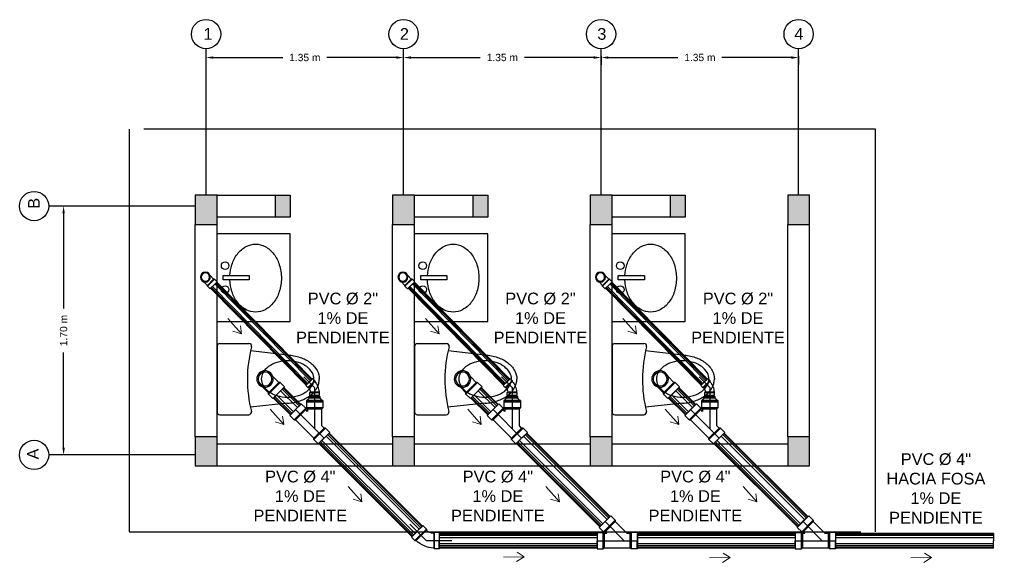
# Model space of a CAD drawing. Header units: metres. Extents: x 258817 to 259192, y 1878716 to 1878911.
# Drawn here: x 259179.95 to 259186.61, y 1878730.32 to 1878734.03 of the extents above; entities that cross this region are included whole.
import ezdxf

# ---------------------------------------------------------------- set-up
doc = ezdxf.new("R2010")
doc.units = ezdxf.units.M
doc.header["$MEASUREMENT"] = 0
for name, pattern in [('DASHED2', [0.375, 0.25, -0.125]), ('PHANTOM2', [1.25, 0.625, -0.125, 0.125, -0.125, 0.125, -0.125]), ('RAYITAS', [0.375, 0.25, -0.125])]:
    doc.linetypes.add(name, pattern=pattern)
doc.layers.add('0.1', color=1, linetype='Continuous', lineweight=9)
doc.layers.add('0.2', color=2, linetype='Continuous', lineweight=20)
for name, color, linetype in [('DRENAJE', 2, 'Continuous'), ('potable fria Tuberia', 2, 'Continuous'), ('tuberia drenajes', 7, 'Continuous'), ('Vistas', 7, 'Continuous')]:
    doc.layers.add(name, color=color, linetype=linetype)
doc.styles.get("Standard").update_dxf_attribs({"font": 'arial.ttf'})
doc.dimstyles.new('1 a 25', dxfattribs={"dimtxt": 0.05, "dimasz": 0.05, "dimexe": 0.05, "dimexo": 0.05, "dimgap": 0.05, "dimtad": 0, "dimzin": 0, "dimdsep": 46, "dimtxsty": 'Standard', "dimcen": 0.09, "dimadec": 0, "dimazin": 0, "dimtfac": 1, "dimtofl": 0, "dimtmove": 0, "dimatfit": 3, "dimfxl": 1, "dimtolj": 1, "dimtzin": 0, "dimarcsym": 0})

# ---------------------------------------------------------------- blocks, each defined once
blk = doc.blocks.new('WC')
for p, q in [((-0.0185, 0.2433), (-0.2168, 0.2433)), ((0, -0.2248), (0, 0.2248)), ((-0.4824, 0.1645), (-0.228, 0.1921)), ((-0.4824, -0.1645), (-0.2289, -0.192)), ((-0.0185, -0.2433), (-0.2179, -0.2433))]:
    blk.add_line(p, q)
for points in [[(-0.4824, 0.1645, 0.074257), (-0.5679, 0.1477, 0.085366), (-0.6357, 0.1133, 0.106188), (-0.6838, 0.0584, 0.127728), (-0.6991, -0.0007, 0.126597)], [(-0.4824, -0.1645, -0.074257), (-0.5679, -0.1477, -0.085366), (-0.6357, -0.1133, -0.106188), (-0.6838, -0.0584, -0.127728), (-0.6991, 0.0007, -0.126597)]]:
    blk.add_lwpolyline(points, format="xyb")
blk.add_lwpolyline([(-0.6622, -0.0007, 0.127728), (-0.6516, -0.0418, 0.106188), (-0.6136, -0.085, 0.085366), (-0.557, -0.1137, 0.074848), (-0.4824, -0.125, 0.074848), (-0.4077, -0.1137, 0.085366), (-0.3512, -0.085, 0.106188), (-0.3132, -0.0418, 0.127728), (-0.3026, -0.0007, 0.127728), (-0.3132, 0.0404, 0.106188), (-0.3512, 0.0837, 0.085366), (-0.4077, 0.1124, 0.074848), (-0.4824, 0.1236, 0.074848), (-0.557, 0.1124, 0.085366), (-0.6136, 0.0837, 0.106188), (-0.6516, 0.0404, 0.127728)], format="xyb", close=True)
for centre, radius, start, end in [((-1.0957, 0.0022), 0.8882, 345.49895, 14.21617), ((-0.2168, 0.2248), 0.0185, 90, 194.21617), ((-0.0185, 0.2248), 0.0185, 0, 90), ((-0.2179, -0.2248), 0.0185, 165.49895, 270), ((-0.0185, -0.2248), 0.0185, 270, 360)]:
    blk.add_arc(centre, radius, start, end)
blk = doc.blocks.new('*D367')
at = {"color": 0, "lineweight": -2, "transparency": 16777216}
for p, q in [((259181.2756, 1878733.7723), (259181.7499, 1878733.7723)), ((259182.5256, 1878733.7723), (259182.0513, 1878733.7723))]:
    blk.add_line(p, q, dxfattribs=at)
at = {"color": 0, "transparency": 16777216}
for points in [[(259181.2756, 1878733.7806), (259181.2756, 1878733.7639), (259181.2256, 1878733.7723)], [(259182.5256, 1878733.7806), (259182.5256, 1878733.7639), (259182.5756, 1878733.7723)]]:
    blk.add_solid(points, dxfattribs=at)
at = {"layer": 'Defpoints', "color": 0, "transparency": 16777216}
for p in [(259181.2256, 1878733.7723), (259182.5756, 1878733.7723), (259182.5756, 1878733.7723)]:
    blk.add_point(p, dxfattribs=at)
at = {"color": 0, "transparency": 16777216, "insert": (259181.9006, 1878733.7723), "char_height": 0.05, "attachment_point": 5}
blk.add_mtext('\\A1;1.35 m', dxfattribs=at)
blk = doc.blocks.new('*D368')
at = {"color": 0, "lineweight": -2, "transparency": 16777216}
for p, q in [((259182.6256, 1878733.7723), (259183.0999, 1878733.7723)), ((259183.8756, 1878733.7723), (259183.4013, 1878733.7723)), ((259183.9256, 1878733.7823), (259183.9256, 1878733.7223))]:
    blk.add_line(p, q, dxfattribs=at)
at = {"color": 0, "transparency": 16777216}
for points in [[(259182.6256, 1878733.7806), (259182.6256, 1878733.7639), (259182.5756, 1878733.7723)], [(259183.8756, 1878733.7806), (259183.8756, 1878733.7639), (259183.9256, 1878733.7723)]]:
    blk.add_solid(points, dxfattribs=at)
at = {"layer": 'Defpoints', "color": 0, "transparency": 16777216}
for p in [(259183.9256, 1878733.8323), (259182.5756, 1878733.7723), (259183.9256, 1878733.7723)]:
    blk.add_point(p, dxfattribs=at)
at = {"color": 0, "transparency": 16777216, "insert": (259183.2506, 1878733.7723), "char_height": 0.05, "attachment_point": 5}
blk.add_mtext('\\A1;1.35 m', dxfattribs=at)
blk = doc.blocks.new('*D369')
at = {"color": 0, "lineweight": -2, "transparency": 16777216}
for p, q in [((259183.9256, 1878733.7823), (259183.9256, 1878733.7223)), ((259183.9756, 1878733.7723), (259184.4499, 1878733.7723)), ((259185.2256, 1878733.7723), (259184.7513, 1878733.7723)), ((259185.2756, 1878733.7823), (259185.2756, 1878733.7223))]:
    blk.add_line(p, q, dxfattribs=at)
at = {"color": 0, "transparency": 16777216}
for points in [[(259183.9756, 1878733.7806), (259183.9756, 1878733.7639), (259183.9256, 1878733.7723)], [(259185.2256, 1878733.7806), (259185.2256, 1878733.7639), (259185.2756, 1878733.7723)]]:
    blk.add_solid(points, dxfattribs=at)
at = {"layer": 'Defpoints', "color": 0, "transparency": 16777216}
for p in [(259183.9256, 1878733.8323), (259185.2756, 1878733.8323), (259185.2756, 1878733.7723)]:
    blk.add_point(p, dxfattribs=at)
at = {"color": 0, "transparency": 16777216, "insert": (259184.6006, 1878733.7723), "char_height": 0.05, "attachment_point": 5}
blk.add_mtext('\\A1;1.35 m', dxfattribs=at)
blk = doc.blocks.new('*D366')
at = {"color": 0, "lineweight": -2, "transparency": 16777216}
for p, q in [((259180.2522, 1878732.7073), (259180.2522, 1878732.058)), ((259180.2522, 1878731.1073), (259180.2522, 1878731.7565))]:
    blk.add_line(p, q, dxfattribs=at)
at = {"color": 0, "transparency": 16777216}
for points in [[(259180.2439, 1878732.7073), (259180.2606, 1878732.7073), (259180.2522, 1878732.7573)], [(259180.2439, 1878731.1073), (259180.2606, 1878731.1073), (259180.2522, 1878731.0573)]]:
    blk.add_solid(points, dxfattribs=at)
at = {"layer": 'Defpoints', "color": 0, "transparency": 16777216}
for p in [(259180.2522, 1878732.7573), (259180.2522, 1878732.7573), (259180.2522, 1878731.0573)]:
    blk.add_point(p, dxfattribs=at)
at = {"color": 0, "transparency": 16777216, "insert": (259180.2522, 1878731.9073), "char_height": 0.05, "attachment_point": 5, "rotation": 90}
blk.add_mtext('\\A1;1.70 m', dxfattribs=at)
blk = doc.blocks.new('codo drenaje 90 2')
at = {"layer": 'DRENAJE', "color": 3}
for p, q in [((-400.415, 191.8699), (-400.415, 191.8441)), ((-400.347, 191.8699), (-400.415, 191.8699)), ((-400.415, 191.8441), (-400.411, 191.84)), ((-400.411, 191.8064), (-400.411, 191.84)), ((-400.347, 191.8441), (-400.351, 191.84)), ((-400.351, 191.8064), (-400.351, 191.84)), ((-400.347, 191.8699), (-400.347, 191.8441))]:
    blk.add_line(p, q, dxfattribs=at)
at = {"layer": 'DRENAJE', "color": 1}
for p, q in [((-400.415, 191.8441), (-400.347, 191.8441)), ((-400.351, 191.84), (-400.411, 191.84))]:
    blk.add_line(p, q, dxfattribs=at)
at = {"layer": 'DRENAJE', "color": 2}
for radius in [0.034, 0.0286]:
    blk.add_circle((-400.381, 191.7904), radius, dxfattribs=at)
blk = doc.blocks.new('yee drenaje 2')
at = {"layer": 'Defpoints', "color": 8, "linetype": 'RAYITAS', "ltscale": 3}
for p, q in [((-380.1298, 190.3252), (-380.1298, 190.1572)), ((-380.2093, 190.2923), (-380.1298, 190.2128))]:
    blk.add_line(p, q, dxfattribs=at)
at = {"layer": 'DRENAJE', "color": 3}
for p, q in [((-380.2333, 190.2682), (-380.1852, 190.3163)), ((-380.1852, 190.3163), (-380.1669, 190.2981)), ((-380.1638, 190.3252), (-380.1638, 190.2994)), ((-380.1638, 190.3252), (-380.0958, 190.3252)), ((-380.0958, 190.3252), (-380.0958, 190.2994)), ((-380.2333, 190.2682), (-380.215, 190.25)), ((-380.1669, 190.2981), (-380.1669, 190.2923)), ((-380.1669, 190.2923), (-380.1597, 190.2851)), ((-380.1638, 190.2994), (-380.1597, 190.2953)), ((-380.1597, 190.2851), (-380.1597, 190.2953)), ((-380.0958, 190.2994), (-380.0999, 190.2953)), ((-380.0999, 190.2953), (-380.0999, 190.1872)), ((-380.215, 190.25), (-380.2093, 190.25)), ((-380.1597, 190.2004), (-380.2093, 190.25)), ((-380.1638, 190.1831), (-380.1597, 190.1872)), ((-380.1638, 190.1572), (-380.1638, 190.1831)), ((-380.1597, 190.1872), (-380.1597, 190.2004)), ((-380.0958, 190.1831), (-380.0999, 190.1872)), ((-380.0958, 190.1572), (-380.0958, 190.1831)), ((-380.1638, 190.1572), (-380.0958, 190.1572))]:
    blk.add_line(p, q, dxfattribs=at)
at = {"layer": 'DRENAJE', "color": 1}
for p, q in [((-380.215, 190.25), (-380.1669, 190.2981)), ((-380.1669, 190.2923), (-380.2093, 190.25)), ((-380.0958, 190.2994), (-380.1638, 190.2994)), ((-380.1597, 190.2953), (-380.0999, 190.2953)), ((-380.1638, 190.1831), (-380.0958, 190.1831)), ((-380.0999, 190.1872), (-380.1597, 190.1872))]:
    blk.add_line(p, q, dxfattribs=at)
blk = doc.blocks.new('R3A2DP')
at = {"color": 3}
for p, q in [((-0.05, 0.008), (0.05, 0.008)), ((-0.0467, 0.008), (-0.0317, 0.024)), ((0.034, 0.032), (-0.034, 0.032)), ((0.034, 0.024), (-0.034, 0.024)), ((0.0467, 0.008), (0.0317, 0.024))]:
    blk.add_line(p, q, dxfattribs=at)
at = {"layer": 'DRENAJE', "color": 3}
for p, q in [((-0.05, 0.008), (-0.05, 0)), ((0.05, 0), (-0.05, 0)), ((-0.034, 0.024), (-0.034, 0.032)), ((0.034, 0.024), (0.034, 0.032)), ((0.05, 0.008), (0.05, 0))]:
    blk.add_line(p, q, dxfattribs=at)
blk = doc.blocks.new('codo 45 drenaje 2')
at = {"layer": 'Defpoints', "color": 8, "linetype": 'DASHED2', "ltscale": 3}
for p, q in [((-378.4991, 190.5528), (-378.5682, 190.6219)), ((-378.4991, 190.4485), (-378.4991, 190.5528))]:
    blk.add_line(p, q, dxfattribs=at)
at = {"layer": 'DRENAJE', "color": 3}
for p, q in [((-378.5142, 190.616), (-378.5623, 190.5679)), ((-378.5142, 190.616), (-378.4998, 190.6015)), ((-378.4998, 190.6015), (-378.4998, 190.5964)), ((-378.5623, 190.5679), (-378.5479, 190.5534)), ((-378.5479, 190.5534), (-378.5428, 190.5534)), ((-378.5332, 190.5197), (-378.5295, 190.5233)), ((-378.5332, 190.4993), (-378.5332, 190.5197)), ((-378.4652, 190.5197), (-378.4688, 190.5233)), ((-378.4652, 190.4993), (-378.4652, 190.5197)), ((-378.4652, 190.4993), (-378.5332, 190.4993))]:
    blk.add_line(p, q, dxfattribs=at)
at = {"layer": 'DRENAJE', "color": 1}
for p, q in [((-378.5479, 190.5534), (-378.4998, 190.6015)), ((-378.4998, 190.5964), (-378.5428, 190.5534, -0.1339)), ((-378.4652, 190.5197), (-378.5332, 190.5197)), ((-378.5295, 190.5233), (-378.4688, 190.5233))]:
    blk.add_line(p, q, dxfattribs=at)
at = {"layer": 'DRENAJE', "color": 3}
for centre, radius, start, end in [((-378.5899, 190.515), 0.1215, 3.943, 42.1137), ((-378.5771, 190.5204, -0.1339), 0.0476, 3.564, 43.9867)]:
    blk.add_arc(centre, radius, start, end, dxfattribs=at)

msp = doc.modelspace()

# ---------------------------------------------------------------- hatches: boundary and pattern name
h = msp.add_hatch(color=256)
h.dxf.hatch_style = 1
h.paths.add_polyline_path([(259182.65059, 1878732.83225), (259182.50059, 1878732.83225), (259182.50059, 1878732.63225), (259182.65059, 1878732.63225)])
h.paths.add_polyline_path([(259184.50059, 1878732.83225), (259184.40059, 1878732.83225), (259184.40059, 1878732.68225), (259184.50059, 1878732.68225)])
h.paths.add_polyline_path([(259185.35059, 1878732.83225), (259185.20059, 1878732.83225), (259185.20059, 1878732.63225), (259185.35059, 1878732.63225)])
h.paths.add_polyline_path([(259181.30059, 1878732.83225), (259181.15059, 1878732.83225), (259181.15059, 1878732.63225), (259181.30059, 1878732.63225)])
h.paths.add_polyline_path([(259181.80059, 1878732.83225), (259181.70059, 1878732.83225), (259181.70059, 1878732.68225), (259181.80059, 1878732.68225)])
h.paths.add_polyline_path([(259181.30059, 1878731.18225), (259181.15059, 1878731.18225), (259181.15059, 1878730.98225), (259181.30059, 1878730.98225)])
h.paths.add_polyline_path([(259182.65059, 1878731.18225), (259182.50059, 1878731.18225), (259182.50059, 1878730.98225), (259182.65059, 1878730.98225)])
h.paths.add_polyline_path([(259183.15059, 1878732.83225), (259183.05059, 1878732.83225), (259183.05059, 1878732.68225), (259183.15059, 1878732.68225)])
h.paths.add_polyline_path([(259184.00059, 1878731.18225), (259183.85059, 1878731.18225), (259183.85059, 1878730.98225), (259184.00059, 1878730.98225)])
h.paths.add_polyline_path([(259184.00059, 1878732.83225), (259183.85059, 1878732.83225), (259183.85059, 1878732.63225), (259184.00059, 1878732.63225)])
h.paths.add_polyline_path([(259185.35059, 1878731.18225), (259185.20059, 1878731.18225), (259185.20059, 1878730.98225), (259185.35059, 1878730.98225)])

# ---------------------------------------------------------------- linework, layer by layer
at = {"linetype": 'PHANTOM2', "ltscale": 5}
for p, q in [((259181.22559, 1878732.83225), (259181.22559, 1878733.83225)), ((259182.57559, 1878732.83225), (259182.57559, 1878733.83225)), ((259183.92559, 1878732.83225), (259183.92559, 1878733.83225)), ((259185.27559, 1878732.83225), (259185.27559, 1878733.83225)), ((259181.15059, 1878732.75725), (259180.15059, 1878732.75725)), ((259181.15059, 1878731.05725), (259180.15059, 1878731.05725))]:
    msp.add_line(p, q, dxfattribs=at)
for p, q in [((259181.30059, 1878732.83225), (259181.70059, 1878732.83225)), ((259182.65059, 1878732.83225), (259183.05059, 1878732.83225)), ((259184.00059, 1878732.83225), (259184.40059, 1878732.83225)), ((259181.15059, 1878731.18225), (259181.15059, 1878732.63225)), ((259181.70059, 1878732.68225), (259181.30059, 1878732.68225)), ((259181.30059, 1878731.18225), (259181.30059, 1878732.63225)), ((259182.50059, 1878731.18225), (259182.50059, 1878732.63225)), ((259183.05059, 1878732.68225), (259182.65059, 1878732.68225)), ((259182.65059, 1878731.18225), (259182.65059, 1878732.63225)), ((259183.85059, 1878731.18225), (259183.85059, 1878732.63225)), ((259184.40059, 1878732.68225), (259184.00059, 1878732.68225)), ((259184.00059, 1878731.18225), (259184.00059, 1878732.63225)), ((259185.20059, 1878731.18225), (259185.20059, 1878732.63225)), ((259185.35059, 1878731.18225), (259185.35059, 1878732.63225)), ((259181.80059, 1878732.56887), (259181.30059, 1878732.56887)), ((259181.80059, 1878731.96887), (259181.80059, 1878732.56887)), ((259183.15059, 1878732.56887), (259182.65059, 1878732.56887)), ((259183.15059, 1878731.96887), (259183.15059, 1878732.56887)), ((259184.50059, 1878732.56887), (259184.00059, 1878732.56887)), ((259184.50059, 1878731.96887), (259184.50059, 1878732.56887)), ((259181.34253, 1878732.25451), (259181.34253, 1878732.28322)), ((259181.34253, 1878732.28322), (259181.52127, 1878732.28322)), ((259181.52127, 1878732.25451), (259181.34253, 1878732.25451)), ((259181.52127, 1878732.28322), (259181.52127, 1878732.25451)), ((259182.69253, 1878732.28322), (259182.87127, 1878732.28322)), ((259182.69253, 1878732.25451), (259182.69253, 1878732.28322)), ((259182.87127, 1878732.25451), (259182.69253, 1878732.25451)), ((259182.87127, 1878732.28322), (259182.87127, 1878732.25451)), ((259184.04253, 1878732.28322), (259184.22127, 1878732.28322)), ((259184.04253, 1878732.25451), (259184.04253, 1878732.28322)), ((259184.22127, 1878732.25451), (259184.04253, 1878732.25451)), ((259184.22127, 1878732.28322), (259184.22127, 1878732.25451)), ((259181.30059, 1878731.96887), (259181.80059, 1878731.96887)), ((259182.65059, 1878731.96887), (259183.15059, 1878731.96887)), ((259184.00059, 1878731.96887), (259184.50059, 1878731.96887)), ((259181.30059, 1878731.13225), (259182.50059, 1878731.13225)), ((259182.65059, 1878731.13225), (259183.85059, 1878731.13225)), ((259184.00059, 1878731.13225), (259185.20059, 1878731.13225)), ((259181.30059, 1878730.98225), (259182.50059, 1878730.98225)), ((259182.65059, 1878730.98225), (259183.85059, 1878730.98225)), ((259184.00059, 1878730.98225), (259185.20059, 1878730.98225))]:
    msp.add_line(p, q)
for points in [[(259181.30059, 1878732.83225), (259181.15059, 1878732.83225), (259181.15059, 1878732.63225), (259181.30059, 1878732.63225)], [(259181.70059, 1878732.83225), (259181.80059, 1878732.83225), (259181.80059, 1878732.68225), (259181.70059, 1878732.68225)], [(259182.65059, 1878732.83225), (259182.50059, 1878732.83225), (259182.50059, 1878732.63225), (259182.65059, 1878732.63225)], [(259183.05059, 1878732.83225), (259183.15059, 1878732.83225), (259183.15059, 1878732.68225), (259183.05059, 1878732.68225)], [(259184.00059, 1878732.83225), (259183.85059, 1878732.83225), (259183.85059, 1878732.63225), (259184.00059, 1878732.63225)], [(259184.40059, 1878732.83225), (259184.50059, 1878732.83225), (259184.50059, 1878732.68225), (259184.40059, 1878732.68225)], [(259185.35059, 1878732.83225), (259185.20059, 1878732.83225), (259185.20059, 1878732.63225), (259185.35059, 1878732.63225)], [(259181.30059, 1878731.18225), (259181.15059, 1878731.18225), (259181.15059, 1878730.98225), (259181.30059, 1878730.98225)], [(259182.65059, 1878731.18225), (259182.50059, 1878731.18225), (259182.50059, 1878730.98225), (259182.65059, 1878730.98225)], [(259184.00059, 1878731.18225), (259183.85059, 1878731.18225), (259183.85059, 1878730.98225), (259184.00059, 1878730.98225)], [(259185.35059, 1878731.18225), (259185.20059, 1878731.18225), (259185.20059, 1878730.98225), (259185.35059, 1878730.98225)]]:
    msp.add_lwpolyline(points, close=True)
for points in [[(259181.38867, 1878732.28309, -0.0616213), (259181.40219, 1878732.35696, -0.0862888), (259181.43975, 1878732.42976, -0.1059182), (259181.49956, 1878732.48131, -0.1257246), (259181.56431, 1878732.49785, -0.1257246), (259181.62905, 1878732.48131, -0.1059182), (259181.68886, 1878732.42976, -0.0862888), (259181.72642, 1878732.35696, -0.0761772), (259181.74045, 1878732.26538, -0.0761772), (259181.72642, 1878732.17381, -0.0862888), (259181.68886, 1878732.101, -0.1059182), (259181.62905, 1878732.04945, -0.1257246), (259181.56431, 1878732.03291, -0.1257246), (259181.49956, 1878732.04945, -0.1059182), (259181.43975, 1878732.101, -0.0862888), (259181.40219, 1878732.17381, -0.0671264), (259181.38836, 1878732.25437, -0.0761772)], [(259182.73867, 1878732.28309, -0.0616213), (259182.75219, 1878732.35696, -0.0862888), (259182.78975, 1878732.42976, -0.1059182), (259182.84956, 1878732.48131, -0.1257246), (259182.91431, 1878732.49785, -0.1257246), (259182.97905, 1878732.48131, -0.1059182), (259183.03886, 1878732.42976, -0.0862888), (259183.07642, 1878732.35696, -0.0761772), (259183.09045, 1878732.26538, -0.0761772), (259183.07642, 1878732.17381, -0.0862888), (259183.03886, 1878732.101, -0.1059182), (259182.97905, 1878732.04945, -0.1257246), (259182.91431, 1878732.03291, -0.1257246), (259182.84956, 1878732.04945, -0.1059182), (259182.78975, 1878732.101, -0.0862888), (259182.75219, 1878732.17381, -0.0671264), (259182.73836, 1878732.25437, -0.0761772)], [(259184.08867, 1878732.28309, -0.0616213), (259184.10219, 1878732.35696, -0.0862888), (259184.13975, 1878732.42976, -0.1059182), (259184.19956, 1878732.48131, -0.1257246), (259184.26431, 1878732.49785, -0.1257246), (259184.32905, 1878732.48131, -0.1059182), (259184.38886, 1878732.42976, -0.0862888), (259184.42642, 1878732.35696, -0.0761772), (259184.44045, 1878732.26538, -0.0761772), (259184.42642, 1878732.17381, -0.0862888), (259184.38886, 1878732.101, -0.1059182), (259184.32905, 1878732.04945, -0.1257246), (259184.26431, 1878732.03291, -0.1257246), (259184.19956, 1878732.04945, -0.1059182), (259184.13975, 1878732.101, -0.0862888), (259184.10219, 1878732.17381, -0.0671264), (259184.08836, 1878732.25437, -0.0761772)]]:
    msp.add_lwpolyline(points, format="xyb")
for points in [[(259181.38821, 1878732.25428), (259181.38821, 1878732.25435)], [(259182.73821, 1878732.25428), (259182.73821, 1878732.25435)], [(259182.73821, 1878732.25428), (259182.73821, 1878732.25435)], [(259184.08821, 1878732.25428), (259184.08821, 1878732.25435)], [(259184.08821, 1878732.25428), (259184.08821, 1878732.25435)]]:
    msp.add_lwpolyline(points)
for centre, radius in [((259181.22559, 1878733.93225), 0.1), ((259182.57559, 1878733.93225), 0.1), ((259183.92559, 1878733.93225), 0.1), ((259185.27559, 1878733.93225), 0.1), ((259180.05059, 1878732.75725), 0.1), ((259181.35621, 1878732.35041), 0.02594), ((259182.70621, 1878732.35041), 0.02594), ((259184.05621, 1878732.35041), 0.02594), ((259181.35621, 1878732.18733), 0.02594), ((259182.70621, 1878732.18733), 0.02594), ((259182.70621, 1878732.18733), 0.02594), ((259184.05621, 1878732.18733), 0.02594), ((259184.05621, 1878732.18733), 0.02594), ((259180.05059, 1878731.05725), 0.1)]:
    msp.add_circle(centre, radius)
at = {"layer": '0.1'}
for p, q in [((259181.37491, 1878731.98976), (259181.46815, 1878731.88404)), ((259182.72491, 1878731.98976), (259182.81815, 1878731.88404)), ((259184.07491, 1878731.98976), (259184.16815, 1878731.88404)), ((259181.46815, 1878731.88404), (259181.40868, 1878731.90194)), ((259181.46815, 1878731.88404), (259181.46048, 1878731.94029)), ((259182.81815, 1878731.88404), (259182.75868, 1878731.90194)), ((259182.81815, 1878731.88404), (259182.81048, 1878731.94029)), ((259184.16815, 1878731.88404), (259184.10868, 1878731.90194)), ((259184.16815, 1878731.88404), (259184.16048, 1878731.94029)), ((259181.66367, 1878731.37117), (259181.75691, 1878731.26545)), ((259183.01367, 1878731.37117), (259183.10691, 1878731.26545)), ((259184.36367, 1878731.37117), (259184.45691, 1878731.26545)), ((259181.75691, 1878731.26545), (259181.74924, 1878731.3217)), ((259183.10691, 1878731.26545), (259183.09924, 1878731.3217)), ((259184.45691, 1878731.26545), (259184.44924, 1878731.3217)), ((259181.75691, 1878731.26545), (259181.69743, 1878731.28335)), ((259183.10691, 1878731.26545), (259183.04743, 1878731.28335)), ((259184.45691, 1878731.26545), (259184.39743, 1878731.28335)), ((259182.19683, 1878730.84214), (259182.29007, 1878730.73642)), ((259183.54683, 1878730.84214), (259183.64007, 1878730.73642)), ((259184.89683, 1878730.84214), (259184.99007, 1878730.73642)), ((259182.29007, 1878730.73642), (259182.2824, 1878730.79267)), ((259183.64007, 1878730.73642), (259183.6324, 1878730.79267)), ((259184.99007, 1878730.73642), (259184.9824, 1878730.79267)), ((259182.29007, 1878730.73642), (259182.23059, 1878730.75432)), ((259183.64007, 1878730.73642), (259183.58059, 1878730.75432)), ((259184.99007, 1878730.73642), (259184.93059, 1878730.75432)), ((259183.39875, 1878730.36192), (259183.351, 1878730.39264)), ((259184.80808, 1878730.35613), (259184.76033, 1878730.38684)), ((259186.18324, 1878730.3568), (259186.1355, 1878730.38751)), ((259183.2578, 1878730.35973), (259183.39875, 1878730.36192)), ((259183.39875, 1878730.36192), (259183.3465, 1878730.32834)), ((259184.66713, 1878730.35394), (259184.80808, 1878730.35613)), ((259184.80808, 1878730.35613), (259184.75583, 1878730.32254)), ((259186.0423, 1878730.35461), (259186.18324, 1878730.3568)), ((259186.18324, 1878730.3568), (259186.13099, 1878730.32321))]:
    msp.add_line(p, q, dxfattribs=at)
at = {"layer": 'potable fria Tuberia', "color": 2, "ltscale": 3}
for p, q in [((259181.2991, 1878732.23794), (259181.27774, 1878732.21688)), ((259181.95174, 1878731.57608), (259181.2991, 1878732.23794)), ((259182.6491, 1878732.23794), (259182.62774, 1878732.21688)), ((259183.30174, 1878731.57608), (259182.6491, 1878732.23794)), ((259183.9991, 1878732.23794), (259183.97774, 1878732.21688)), ((259184.65174, 1878731.57608), (259183.9991, 1878732.23794)), ((259181.25638, 1878732.19581), (259181.27774, 1878732.21688)), ((259181.90902, 1878731.53395), (259181.25638, 1878732.19581)), ((259182.60638, 1878732.19581), (259182.62774, 1878732.21688)), ((259183.25902, 1878731.53395), (259182.60638, 1878732.19581)), ((259183.95638, 1878732.19581), (259183.97774, 1878732.21688)), ((259184.60902, 1878731.53395), (259183.95638, 1878732.19581)), ((259181.95174, 1878731.57608), (259181.93038, 1878731.55501)), ((259183.30174, 1878731.57608), (259183.28038, 1878731.55501)), ((259184.65174, 1878731.57608), (259184.63038, 1878731.55501)), ((259181.75661, 1878731.51727), (259181.72142, 1878731.48174)), ((259181.87227, 1878731.4027), (259181.75661, 1878731.51727)), ((259181.90902, 1878731.53395), (259181.93038, 1878731.55501)), ((259183.10661, 1878731.51727), (259183.07142, 1878731.48174)), ((259183.22227, 1878731.4027), (259183.10661, 1878731.51727)), ((259183.25902, 1878731.53395), (259183.28038, 1878731.55501)), ((259184.45661, 1878731.51727), (259184.42142, 1878731.48174)), ((259184.57227, 1878731.4027), (259184.45661, 1878731.51727)), ((259184.60902, 1878731.53395), (259184.63038, 1878731.55501)), ((259181.68624, 1878731.44622), (259181.72142, 1878731.48174)), ((259181.80189, 1878731.33166), (259181.68624, 1878731.44622)), ((259183.03624, 1878731.44622), (259183.07142, 1878731.48174)), ((259183.15189, 1878731.33166), (259183.03624, 1878731.44622)), ((259184.38624, 1878731.44622), (259184.42142, 1878731.48174)), ((259184.50189, 1878731.33166), (259184.38624, 1878731.44622)), ((259181.80189, 1878731.33166), (259181.83708, 1878731.36718)), ((259181.87227, 1878731.4027), (259181.83708, 1878731.36718)), ((259183.15189, 1878731.33166), (259183.18708, 1878731.36718)), ((259183.22227, 1878731.4027), (259183.18708, 1878731.36718)), ((259184.50189, 1878731.33166), (259184.53708, 1878731.36718)), ((259184.57227, 1878731.4027), (259184.53708, 1878731.36718)), ((259181.99658, 1878731.13588), (259182.03191, 1878731.17126)), ((259182.06724, 1878731.20664), (259182.03191, 1878731.17126)), ((259182.70376, 1878730.57101), (259182.06724, 1878731.20664)), ((259183.34659, 1878731.13587), (259183.38191, 1878731.17126)), ((259183.41724, 1878731.20664), (259183.38191, 1878731.17126)), ((259183.98747, 1878730.6373), (259183.41724, 1878731.20664)), ((259184.69659, 1878731.13587), (259184.73191, 1878731.17126)), ((259184.76724, 1878731.20664), (259184.73191, 1878731.17126)), ((259185.33747, 1878730.6373), (259184.76724, 1878731.20664)), ((259182.6331, 1878730.50025), (259181.99658, 1878731.13588)), ((259183.91681, 1878730.56653), (259183.34659, 1878731.13587)), ((259185.26681, 1878730.56653), (259184.69659, 1878731.13587)), ((259183.98747, 1878730.6373), (259183.95214, 1878730.60192)), ((259185.33747, 1878730.6373), (259185.30214, 1878730.60192)), ((259182.70376, 1878730.57101), (259182.66843, 1878730.53563)), ((259183.91681, 1878730.56653), (259183.95214, 1878730.60192)), ((259185.26681, 1878730.56653), (259185.30214, 1878730.60192)), ((259182.6331, 1878730.50025), (259182.66843, 1878730.53563)), ((259183.89801, 1878730.52122), (259182.81861, 1878730.52122)), ((259182.81861, 1878730.52122), (259182.81861, 1878730.47122)), ((259183.89801, 1878730.52122), (259183.89801, 1878730.47122)), ((259185.2516, 1878730.52122), (259184.1722, 1878730.52122)), ((259184.1722, 1878730.52122), (259184.1722, 1878730.47122)), ((259185.2516, 1878730.52122), (259185.2516, 1878730.47122)), ((259186.60731, 1878730.52122), (259185.52791, 1878730.52122)), ((259185.52791, 1878730.52122), (259185.52791, 1878730.47122)), ((259186.60731, 1878730.52122), (259186.60731, 1878730.47122)), ((259182.81861, 1878730.42122), (259182.81861, 1878730.47122)), ((259183.89801, 1878730.42122), (259183.89801, 1878730.47122)), ((259184.1722, 1878730.42122), (259184.1722, 1878730.47122)), ((259185.2516, 1878730.42122), (259185.2516, 1878730.47122)), ((259185.52791, 1878730.42122), (259185.52791, 1878730.47122)), ((259186.60731, 1878730.42122), (259186.60731, 1878730.47122)), ((259183.89801, 1878730.42122), (259182.81861, 1878730.42122)), ((259185.2516, 1878730.42122), (259184.1722, 1878730.42122)), ((259186.60731, 1878730.42122), (259185.52791, 1878730.42122))]:
    msp.add_line(p, q, dxfattribs=at)
at = {"layer": 'potable fria Tuberia', "color": 1, "ltscale": 3}
for p, q in [((259181.94533, 1878731.56976), (259181.29269, 1878732.23162)), ((259181.94961, 1878731.57397), (259181.29696, 1878732.23583)), ((259183.29533, 1878731.56976), (259182.64269, 1878732.23162)), ((259183.29961, 1878731.57397), (259182.64696, 1878732.23583)), ((259184.64533, 1878731.56976), (259183.99269, 1878732.23162)), ((259184.64961, 1878731.57397), (259183.99696, 1878732.23583)), ((259181.91115, 1878731.53606), (259181.25851, 1878732.19792)), ((259181.91543, 1878731.54027), (259181.26279, 1878732.20213)), ((259181.92184, 1878731.54659), (259181.26919, 1878732.20845)), ((259181.93892, 1878731.56344), (259181.28628, 1878732.2253)), ((259183.26115, 1878731.53606), (259182.60851, 1878732.19792)), ((259183.26543, 1878731.54027), (259182.61279, 1878732.20213)), ((259183.27184, 1878731.54659), (259182.61919, 1878732.20845)), ((259183.28892, 1878731.56344), (259182.63628, 1878732.2253)), ((259184.61115, 1878731.53606), (259183.95851, 1878732.19792)), ((259184.61543, 1878731.54027), (259183.96279, 1878732.20213)), ((259184.62184, 1878731.54659), (259183.96919, 1878732.20845)), ((259184.63892, 1878731.56344), (259183.98628, 1878732.2253)), ((259181.86171, 1878731.39205), (259181.74606, 1878731.50661)), ((259181.86875, 1878731.39915), (259181.75309, 1878731.51371)), ((259183.21171, 1878731.39205), (259183.09606, 1878731.50661)), ((259183.21875, 1878731.39915), (259183.10309, 1878731.51371)), ((259184.56171, 1878731.39205), (259184.44606, 1878731.50661)), ((259184.56875, 1878731.39915), (259184.45309, 1878731.51371)), ((259181.80541, 1878731.33521), (259181.68976, 1878731.44977)), ((259181.81245, 1878731.34231), (259181.69679, 1878731.45688)), ((259181.82301, 1878731.35297), (259181.70735, 1878731.46753)), ((259181.85116, 1878731.38139), (259181.7355, 1878731.49595)), ((259183.15541, 1878731.33521), (259183.03976, 1878731.44977)), ((259183.16245, 1878731.34231), (259183.04679, 1878731.45688)), ((259183.17301, 1878731.35297), (259183.05735, 1878731.46753)), ((259183.20116, 1878731.38139), (259183.0855, 1878731.49595)), ((259184.50541, 1878731.33521), (259184.38976, 1878731.44977)), ((259184.51245, 1878731.34231), (259184.39679, 1878731.45688)), ((259184.52301, 1878731.35297), (259184.40735, 1878731.46753)), ((259184.55116, 1878731.38139), (259184.4355, 1878731.49595)), ((259182.68256, 1878730.54978), (259182.04605, 1878731.18541)), ((259182.69316, 1878730.56039), (259182.05664, 1878731.19602)), ((259182.70023, 1878730.56747), (259182.06371, 1878731.2031)), ((259183.96627, 1878730.61607), (259183.39604, 1878731.18541)), ((259183.97687, 1878730.62669), (259183.40664, 1878731.19602)), ((259183.98394, 1878730.63376), (259183.41371, 1878731.2031)), ((259185.31627, 1878730.61607), (259184.74604, 1878731.18541)), ((259185.32687, 1878730.62669), (259184.75664, 1878731.19602)), ((259185.33394, 1878730.63376), (259184.76371, 1878731.2031)), ((259182.63663, 1878730.50378), (259182.00012, 1878731.13941)), ((259182.6437, 1878730.51086), (259182.00718, 1878731.14649)), ((259182.6543, 1878730.52147), (259182.01778, 1878731.1571)), ((259183.92035, 1878730.57007), (259183.35012, 1878731.13941)), ((259183.92741, 1878730.57715), (259183.35718, 1878731.14649)), ((259183.93801, 1878730.58776), (259183.36778, 1878731.1571)), ((259185.27035, 1878730.57007), (259184.70012, 1878731.13941)), ((259185.27741, 1878730.57715), (259184.70718, 1878731.14649)), ((259185.28801, 1878730.58776), (259184.71778, 1878731.1571)), ((259183.89801, 1878730.51622), (259182.81861, 1878730.51622)), ((259183.89801, 1878730.50622), (259182.81861, 1878730.50622)), ((259185.2516, 1878730.51622), (259184.1722, 1878730.51622)), ((259185.2516, 1878730.50622), (259184.1722, 1878730.50622)), ((259186.60731, 1878730.51622), (259185.52791, 1878730.51622)), ((259186.60731, 1878730.50622), (259185.52791, 1878730.50622)), ((259183.89801, 1878730.49122), (259182.81861, 1878730.49122)), ((259183.89801, 1878730.45122), (259182.81861, 1878730.45122)), ((259183.89801, 1878730.43622), (259182.81861, 1878730.43622)), ((259185.2516, 1878730.49122), (259184.1722, 1878730.49122)), ((259185.2516, 1878730.45122), (259184.1722, 1878730.45122)), ((259185.2516, 1878730.43622), (259184.1722, 1878730.43622)), ((259186.60731, 1878730.49122), (259185.52791, 1878730.49122)), ((259186.60731, 1878730.45122), (259185.52791, 1878730.45122)), ((259186.60731, 1878730.43622), (259185.52791, 1878730.43622)), ((259183.89801, 1878730.42622), (259182.81861, 1878730.42622)), ((259185.2516, 1878730.42622), (259184.1722, 1878730.42622)), ((259186.60731, 1878730.42622), (259185.52791, 1878730.42622))]:
    msp.add_line(p, q, dxfattribs=at)
at = {"layer": 'Vistas', "linetype": 'DASHED2', "ltscale": 20}
msp.add_lwpolyline([(259180.70059, 1878733.28225), (259180.70059, 1878730.53225), (259185.80059, 1878730.53225), (259185.80059, 1878733.28225)], close=True, dxfattribs=at)

# ---------------------------------------------------------------- block references
at = {"rotation": 180}
for p in [(259181.30059, 1878731.57556), (259182.65059, 1878731.57556), (259184.00059, 1878731.57556)]:
    msp.add_blockref('WC', p, dxfattribs=at)
at = {"layer": 'tuberia drenajes', "xscale": -1, "rotation": 225.0000000000002}
for p in [(259328.71705, 1879151.00071), (259330.06705, 1879151.00071), (259331.41705, 1879151.00071)]:
    msp.add_blockref('codo drenaje 90 2', p, dxfattribs=at)
at = {"layer": 'tuberia drenajes'}
for name, p, xscale, yscale, zscale, rotation in [('codo drenaje 90 2', (259427.45484, 1879429.45685), -1.666666666662766, 1.666666666662765, 1.666666666661927, 224.9999999999999), ('codo drenaje 90 2', (259428.80484, 1879429.45685), -1.666666666662766, 1.666666666662765, 1.666666666661927, 224.9999999999999), ('codo drenaje 90 2', (259430.15484, 1879429.45685), -1.666666666662766, 1.666666666662765, 1.666666666661927, 224.9999999999999), ('codo 45 drenaje 2', (259312.92624, 1879128.75801), -0.9870466321221473, 0.987046632122147, 0.987046632122147, 225.0314658089251), ('codo 45 drenaje 2', (259314.27624, 1879128.75801), -0.9870466321221473, 0.987046632122147, 0.987046632122147, 225.0314658089251), ('codo 45 drenaje 2', (259315.62624, 1879128.75801), -0.9870466321221473, 0.987046632122147, 0.987046632122147, 225.0314658089251), ('yee drenaje 2', (258961.04766, 1878067.78787), -1.645077720205523, 1.645077720205523, 1.645077720205523, 45), ('yee drenaje 2', (258962.39766, 1878067.78787), -1.645077720205523, 1.645077720205523, 1.645077720205523, 45), ('yee drenaje 2', (258963.74766, 1878067.78787), -1.645077720205523, 1.645077720205523, 1.645077720205523, 45), ('yee drenaje 2', (259496.99774, 1878105.12814), -1.645077720205523, 1.645077720205523, 1.645077720205523, 90), ('yee drenaje 2', (259498.35134, 1878105.12814), -1.645077720205523, 1.645077720205523, 1.645077720205523, 90), ('codo 45 drenaje 2', (259496.20692, 1878107.8107), -1.645077720203745, 1.645077720203745, 1.645077720203745, 89.99999999993197)]:
    msp.add_blockref(name, p, dxfattribs=dict(at, xscale=xscale, yscale=yscale, zscale=zscale, rotation=rotation))
at = {"layer": 'tuberia drenajes', "xscale": -1.118652849740081, "yscale": 1.118652849740081, "zscale": 1.118652849740081}
for p in [(259181.96775, 1878731.42129), (259183.31775, 1878731.42129), (259184.66775, 1878731.42129)]:
    msp.add_blockref('R3A2DP', p, dxfattribs=at)

# ---------------------------------------------------------------- texts
at = {"char_height": 0.08, "attachment_point": 1}
for s, insert in [('1', (259181.20751, 1878733.97368)), ('2', (259182.55017, 1878733.97368)), ('3', (259183.89942, 1878733.97368)), ('4', (259185.24561, 1878733.97368))]:
    msp.add_mtext_dynamic_manual_height_columns(s, width=0.08, gutter_width=1, heights=[0], dxfattribs=dict(at, insert=insert))
at = {"char_height": 0.08, "attachment_point": 1, "rotation": 90}
for s, insert in [('B', (259180.00917, 1878732.73917)), ('A', (259180.00283, 1878731.02635))]:
    msp.add_mtext_dynamic_manual_height_columns(s, width=0.08, gutter_width=1, heights=[0], dxfattribs=dict(at, insert=insert))
at = {"layer": '0.2', "char_height": 0.08, "attachment_point": 1}
for s, width, insert in [('\\A1;\\pxqc;PVC Ø 2"\\P1% DE PENDIENTE', 0.6094993, (259181.8563, 1878732.16613)), ('\\A1;\\pxqc;PVC Ø 2"\\P1% DE PENDIENTE', 0.6094993, (259183.2063, 1878732.16613)), ('\\A1;\\pxqc;PVC Ø 2"\\P1% DE PENDIENTE', 0.6094993, (259184.5563, 1878732.16613)), ('\\A1;\\pxqc;PVC Ø 4"\\PHACIA FOSA\\P1% DE PENDIENTE', 0.7250907, (259185.85094, 1878731.06895)), ('\\A1;\\pxqc;PVC Ø 4"\\P1% DE PENDIENTE', 0.6623247, (259181.53862, 1878730.94984)), ('\\A1;\\pxqc;PVC Ø 4"\\P1% DE PENDIENTE', 0.6623247, (259182.88862, 1878730.94984)), ('\\A1;\\pxqc;PVC Ø 4"\\P1% DE PENDIENTE', 0.6623247, (259184.23862, 1878730.94984))]:
    msp.add_mtext_dynamic_manual_height_columns(s, width=width, gutter_width=2, heights=[0], dxfattribs=dict(at, insert=insert))

# ---------------------------------------------------------------- dimensions: what is measured, and where the dimension line sits
for base, p1, p2, override, picture, middle in [((259182.57559, 1878733.77227), (259181.22559, 1878733.77227), (259182.57559, 1878733.77227), {"dimpost": ' m'}, '*D367', (259181.90059, 1878733.77227)), ((259183.92559, 1878733.77227), (259182.57559, 1878733.77227), (259183.92559, 1878733.83225), {"dimpost": ' m', "dimtmove": 1}, '*D368', (259183.25059, 1878733.77227)), ((259185.27559, 1878733.77227), (259183.92559, 1878733.83225), (259185.27559, 1878733.83225), {"dimpost": ' m', "dimtmove": 1}, '*D369', (259184.60059, 1878733.77227))]:
    dim = msp.add_linear_dim(base=base, p1=p1, p2=p2, dimstyle='1 a 25', override=override)
    dim.commit()
    dim.dimension.update_dxf_attribs({"geometry": picture, "text_midpoint": middle})
dim = msp.add_linear_dim(base=(259180.25223, 1878732.75725), p1=(259180.25223, 1878731.05725), p2=(259180.25223, 1878732.75725), angle=90, dimstyle='1 a 25', override={"dimpost": ' m'})
dim.commit()
dim.dimension.update_dxf_attribs({"geometry": '*D366', "text_midpoint": (259180.25223, 1878731.90725)})

doc.saveas('drawing.dxf')
